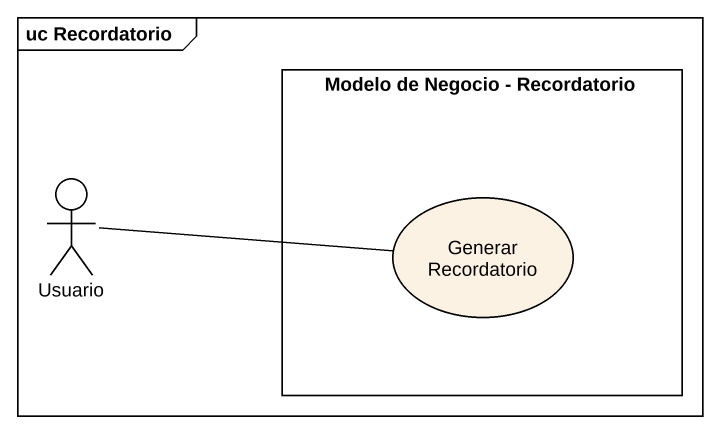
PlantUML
@startuml
mainframe uc Recordatorio
rectangle "Modelo de Negocio - Recordatorio" as Modelo_de_Negocio {
  usecase "Generar Recordatorio" as Generar_Recordatorio
}
actor Usuario
Generar_Recordatorio -left- Usuario
@enduml
